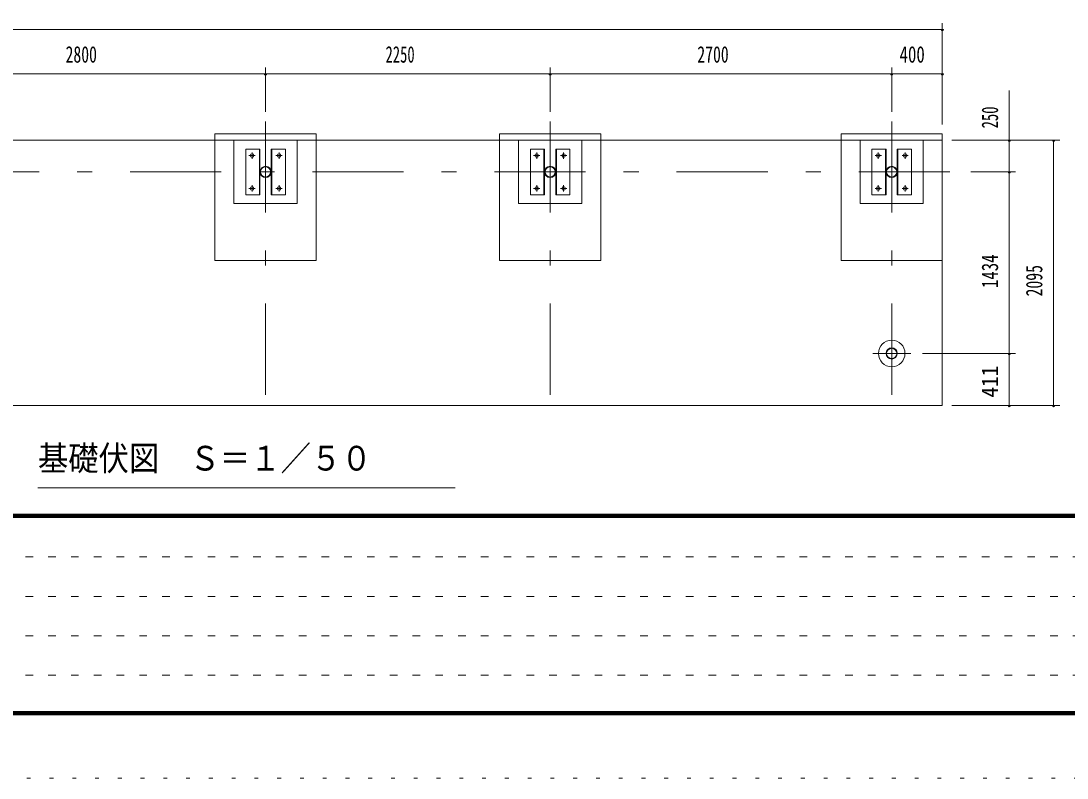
# Model space of a CAD drawing. Units: millimetres, scale not verified, with parts at other scales. Extents: x -26655 to 26659, y -10500 to 10500.
# Drawn here: x 2102 to 10373, y -10500 to -4517 of the extents above; entities that cross this region are included whole.
import ezdxf
from ezdxf.enums import TextEntityAlignment as Align

# ---------------------------------------------------------------- set-up
doc = ezdxf.new("R2010")
doc.units = ezdxf.units.MM
doc.header["$LTSCALE"] = 60
for name, pattern in [('USER1', [3, 1, -2]), ('USER3', [24, 12, -5, 2, -5]), ('USER4', [3, 0.5, -2.5])]:
    doc.linetypes.add(name, pattern=pattern)
for name, color, linetype, lineweight in [('0-2_1-05BOLD', 7, 'Continuous', 18), ('0-3_1-25CENTER', 3, 'USER3', 18), ('0-5_1-55DIM', 3, 'Continuous', 18), ('0-C_F-F1PAPER', 5, 'Continuous', 18), ('0-D_F-E_J_ADD', 5, 'USER4', 18)]:
    doc.layers.add(name, color=color, linetype=linetype, lineweight=lineweight)
doc.styles.add('ＭＳ ゴシック', font='')
doc.styles.get('ＭＳ ゴシック').set_extended_font_data('MS Gothic')

msp = doc.modelspace()

# ---------------------------------------------------------------- linework, layer by layer
at = {"layer": '0-2_1-05BOLD'}
for p, q in [((3636.56, -5410.33), (4436.56, -5410.33)), ((3636.56, -6410.33), (3636.56, -5410.33)), ((5886.56, -5410.33), (6686.56, -5410.33)), ((5886.56, -6410.33), (5886.56, -5410.33)), ((8586.56, -5410.33), (9386.56, -5410.33)), ((8586.56, -6410.33), (8586.56, -5410.33)), ((-1613.44, -5460.33), (9386.56, -5460.33)), ((3880.01, -5530.32), (3992.01, -5530.32)), ((3880.01, -5890.33), (3880.01, -5530.32)), ((3987.51, -5890.33), (3987.51, -5530.32)), ((3992.01, -5890.33), (3992.01, -5530.32)), ((4081.11, -5890.33), (4081.11, -5530.32)), ((4085.61, -5890.33), (4085.61, -5530.32)), ((6130.01, -5530.32), (6242.01, -5530.32)), ((6130.01, -5890.33), (6130.01, -5530.32)), ((6237.51, -5890.33), (6237.51, -5530.32)), ((6242.01, -5890.33), (6242.01, -5530.32)), ((6331.11, -5890.33), (6331.11, -5530.32)), ((6335.61, -5890.33), (6335.61, -5530.32)), ((8736.56, -5960.33), (8736.56, -5460.33)), ((8830.01, -5530.32), (8942.01, -5530.32)), ((8830.01, -5890.33), (8830.01, -5530.32)), ((8937.51, -5890.33), (8937.51, -5530.32)), ((8942.01, -5890.33), (8942.01, -5530.32)), ((9143.11, -5530.32), (9031.11, -5530.32)), ((9031.11, -5890.33), (9031.11, -5530.32)), ((9035.61, -5890.33), (9035.61, -5530.32)), ((9143.11, -5890.33), (9143.11, -5530.32)), ((9236.56, -5460.33), (9236.56, -5960.33)), ((3880.01, -5890.33), (3992.01, -5890.33)), ((4193.11, -5890.33), (4081.11, -5890.33)), ((6130.01, -5890.33), (6242.01, -5890.33)), ((6443.11, -5890.33), (6331.11, -5890.33)), ((8830.01, -5890.33), (8942.01, -5890.33)), ((9143.11, -5890.33), (9031.11, -5890.33)), ((9236.56, -5960.33), (8736.56, -5960.33)), ((8586.56, -6410.33), (9386.56, -6410.33))]:
    msp.add_line(p, q, dxfattribs=at)
for points in [[(9386.56, -5410.33), (9386.56, -7555.33), (-1613.44, -7555.33)], [(3636.56, -6410.33), (4436.56, -6410.33), (4436.56, -5410.33)], [(5886.56, -6410.33), (6686.56, -6410.33), (6686.56, -5410.33)], [(4286.56, -5460.33), (4286.56, -5960.33), (3786.56, -5960.33), (3786.56, -5460.33)], [(4193.11, -5890.33), (4193.11, -5530.32), (4081.11, -5530.32)], [(6536.56, -5460.33), (6536.56, -5960.33), (6036.56, -5960.33), (6036.56, -5460.33)], [(6443.11, -5890.33), (6443.11, -5530.32), (6331.11, -5530.32)]]:
    msp.add_lwpolyline(points, dxfattribs=at)
for centre, radius in [((3930.06, -5580.33), 14.5), ((4143.06, -5580.33), 14.5), ((6180.06, -5580.33), 14.5), ((6393.06, -5580.33), 14.5), ((8880.06, -5580.33), 14.5), ((9093.06, -5580.33), 14.5), ((4036.56, -5710.33), 44.55), ((4036.56, -5710.33), 40.35), ((6286.56, -5710.33), 44.55), ((6286.56, -5710.33), 40.35), ((8986.56, -5710.33), 44.55), ((8986.56, -5710.33), 40.35), ((3930.06, -5840.32), 14.5), ((4143.06, -5840.32), 14.5), ((6180.06, -5840.32), 14.5), ((6393.06, -5840.32), 14.5), ((8880.06, -5840.32), 14.5), ((9093.06, -5840.32), 14.5), ((8986.56, -7144.33), 105), ((8986.56, -7144.33), 44.55), ((8986.56, -7144.33), 40.35)]:
    msp.add_circle(centre, radius, dxfattribs=at)
at = {"layer": '0-3_1-25CENTER'}
for p, q in [((4036.56, -5310.33), (4036.56, -7705.33)), ((6286.56, -5310.33), (6286.56, -7705.33)), ((8986.56, -5310.33), (8986.56, -7705.33)), ((3905.06, -5580.33), (3955.06, -5580.33)), ((3930.06, -5605.33), (3930.06, -5555.32)), ((4168.06, -5580.33), (4118.06, -5580.33)), ((4143.06, -5605.33), (4143.06, -5555.32)), ((6155.06, -5580.33), (6205.06, -5580.33)), ((6180.06, -5605.33), (6180.06, -5555.32)), ((6418.06, -5580.33), (6368.06, -5580.33)), ((6393.06, -5605.33), (6393.06, -5555.32)), ((8855.06, -5580.33), (8905.06, -5580.33)), ((8880.06, -5605.33), (8880.06, -5555.32)), ((9118.06, -5580.33), (9068.06, -5580.33)), ((9093.06, -5605.33), (9093.06, -5555.32)), ((86.56, -5710.33), (9536.55, -5710.33)), ((3905.06, -5840.32), (3955.06, -5840.32)), ((3930.06, -5865.33), (3930.06, -5815.32)), ((4168.06, -5840.32), (4118.06, -5840.32)), ((4143.06, -5865.33), (4143.06, -5815.32)), ((6155.06, -5840.32), (6205.06, -5840.32)), ((6180.06, -5865.33), (6180.06, -5815.32)), ((6418.06, -5840.32), (6368.06, -5840.32)), ((6393.06, -5865.33), (6393.06, -5815.32)), ((8855.06, -5840.32), (8905.06, -5840.32)), ((8880.06, -5865.33), (8880.06, -5815.32)), ((9118.06, -5840.32), (9068.06, -5840.32)), ((9093.06, -5865.33), (9093.06, -5815.32)), ((8836.56, -7144.33), (9136.56, -7144.33))]:
    msp.add_line(p, q, dxfattribs=at)
at = {"layer": '0-5_1-55DIM'}
for p, q in [((9386.56, -4535.33), (9386.56, -5335.33)), ((-1613.44, -4585.33), (9386.56, -4585.33)), ((9396.56, -4585.33), (9376.56, -4585.33)), ((-1613.44, -4935.33), (9386.56, -4935.33)), ((4046.56, -4935.33), (4026.56, -4935.33)), ((4036.56, -5235.33), (4036.56, -4885.33)), ((6296.56, -4935.33), (6276.56, -4935.33)), ((6286.56, -5235.33), (6286.56, -4885.33)), ((8996.56, -4935.33), (8976.56, -4935.33)), ((8986.56, -5235.33), (8986.56, -4885.33)), ((9396.56, -4935.33), (9376.56, -4935.33)), ((9916.55, -7555.33), (9916.55, -5067.82)), ((9461.55, -5460.33), (10316.56, -5460.33)), ((9926.55, -5460.33), (9906.55, -5460.33)), ((10276.56, -5460.33), (10256.56, -5460.33)), ((10266.56, -5460.33), (10266.56, -7555.33)), ((9611.56, -5710.33), (9966.55, -5710.33)), ((9926.55, -5710.33), (9906.55, -5710.33)), ((9228.79, -7144.33), (9966.56, -7144.33)), ((9926.56, -7144.33), (9906.56, -7144.33)), ((9916.56, -7144.33), (9916.56, -7555.33)), ((9461.55, -7555.33), (10316.56, -7555.33)), ((9926.55, -7555.33), (9906.55, -7555.33)), ((9926.56, -7555.33), (9906.56, -7555.33)), ((10276.56, -7555.33), (10256.56, -7555.33)), ((5536.56, -8205.33), (2236.56, -8205.33))]:
    msp.add_line(p, q, dxfattribs=at)
for centre in [(9386.56, -4585.33), (4036.56, -4935.33), (6286.56, -4935.33), (8986.56, -4935.33), (9386.56, -4935.33), (9916.55, -5460.33), (10266.56, -5460.33), (9916.55, -5710.33), (9916.56, -7144.33), (9916.55, -7555.33), (9916.56, -7555.33), (10266.56, -7555.33)]:
    msp.add_arc(centre, 10, 180, 0, dxfattribs=at)
at = {"layer": '0-C_F-F1PAPER'}
for p, q in [((26133.89, -8415), (-2516.11, -8415)), ((26133.89, -8417.5), (-2516.11, -8417.5)), ((26133.89, -8420), (-2516.11, -8420)), ((26133.89, -8422.5), (-2516.11, -8422.5)), ((26133.89, -8425), (-2516.11, -8425)), ((26133.89, -8427.5), (-2516.11, -8427.5)), ((26133.89, -8430), (-2516.11, -8430)), ((26133.89, -8432.5), (-2516.11, -8432.5)), ((26133.89, -8435), (-2516.11, -8435)), ((26133.89, -8437.5), (-2516.11, -8437.5)), ((26133.89, -8440), (-2516.11, -8440)), ((-2541.11, -10000), (26158.89, -10000)), ((-2538.61, -9997.5), (26156.39, -9997.5)), ((-2533.61, -9992.5), (26151.39, -9992.5)), ((-2528.61, -9987.5), (26146.39, -9987.5)), ((-2523.61, -9982.5), (26141.39, -9982.5)), ((-2521.11, -9980), (26138.89, -9980)), ((-2518.61, -9977.5), (26136.39, -9977.5))]:
    msp.add_line(p, q, dxfattribs=at)
at = {"layer": '0-C_F-F1PAPER', "color": 6, "linetype": 'USER1'}
for p, q in [((-2541.11, -8752), (15708.9, -8752)), ((-2541.11, -9064), (15708.9, -9064)), ((-2541.11, -9376), (15708.9, -9376)), ((-2541.11, -9688), (13200.9, -9688))]:
    msp.add_line(p, q, dxfattribs=at)
at = {"layer": '0-C_F-F1PAPER'}
for points in [[(-2536.11, 10095), (-2536.11, -9995), (26153.89, -9995), (26153.89, 10095)], [(-2531.11, 10090), (-2531.11, -9990), (26148.89, -9990), (26148.89, 10090)], [(-2526.11, 10085), (-2526.11, -9985), (26143.89, -9985), (26143.89, 10085)], [(-2516.11, 10075), (-2516.11, -9975), (26133.89, -9975), (26133.89, 10075)]]:
    msp.add_lwpolyline(points, dxfattribs=at)
at = {"layer": '0-D_F-E_J_ADD'}
msp.add_line((26658.89, -10500), (-3041.11, -10500), dxfattribs=at)

# ---------------------------------------------------------------- texts
at = {"layer": '0-5_1-55DIM', "color": 7, "style": 'ＭＳ ゴシック'}
for s, height, width, p in [('2800', 130.2, 0.7, (2455.29, -4885.33)), ('2250', 130.2, 0.65, (4984.88, -4885.33)), ('2700', 130.2, 0.7, (7449.96, -4885.33)), ('400', 130.2, 0.75, (9048.94, -4885.33)), ('基礎伏図\u3000Ｓ＝１／５０', 195.4, 0.9, (2236.56, -8128.68))]:
    msp.add_text(s, height=height, dxfattribs=dict(at, width=width)).set_placement(p, align=Align.BOTTOM_LEFT)
for s, width, p in [('250', 0.65, (9866.55, -5365.91)), ('1434', 0.75, (9866.56, -6627.84)), ('2095', 0.7, (10216.55, -6693.84)), ('411', 0.95, (9866.56, -7493.05))]:
    msp.add_text(s, height=130.2, rotation=90, dxfattribs=dict(at, width=width)).set_placement(p, align=Align.BOTTOM_LEFT)

doc.saveas('drawing.dxf')
